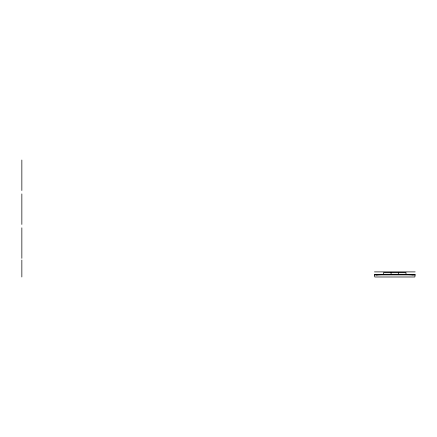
<?xml version="1.0" encoding="UTF-8"?>
<svg xmlns="http://www.w3.org/2000/svg" width="437" height="437" viewBox="0 0 437 437"><rect width="100%" height="100%" fill="white"/><g stroke="black" fill="none" stroke-linecap="round" stroke-linejoin="round"><path stroke-width="0.66" d="M377.852 274.441L374.465 274.884L374.76 276.987L414.855 276.987L415.15 274.583M374.465 271.901L415.15 271.901M383.62 274.272L405.995 274.272M411.758 274.441L415.15 274.884L374.465 274.884L374.465 274.583M405.995 274.469L405.995 272.579L383.62 272.579L383.62 274.469M398.539 272.579L398.539 274.469M391.077 272.579L391.077 274.469M21.85 160.013L21.85 190.527M21.85 193.919L21.85 224.432M21.85 227.824L21.85 258.338M21.85 260.031L21.85 276.987M380.993 274.441L376.159 274.884A405.503 405.503 0 0 1 413.457 274.884L408.622 274.441L380.993 274.441"/></g></svg>
